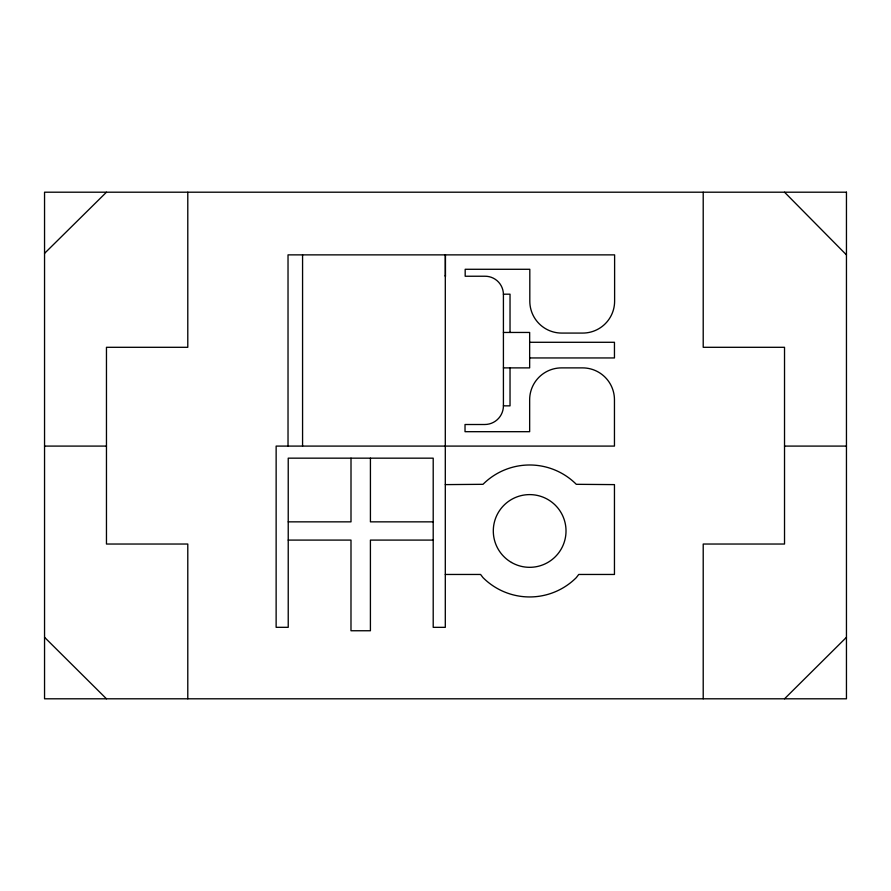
<?xml version="1.0" encoding="UTF-8"?>
<svg xmlns="http://www.w3.org/2000/svg" width="891" height="891" viewBox="0 0 891 891"><rect width="100%" height="100%" fill="white"/><g stroke="black" fill="none" stroke-linecap="round" stroke-linejoin="round"><path stroke-width="1.34" d="M351.009 458.174L350.998 521.848L288.227 521.848M370.422 458.174L370.422 521.848L433.204 521.848M784.525 698.8L846.45 637.31M44.55 253.367L106.463 192.2M288.027 446.09L288.027 254.871L614.612 254.871L614.612 301.18A31.898 31.898 0 0 1 582.714 333.078L561.709 333.078A31.898 31.898 0 0 1 529.811 301.18L529.811 269.282L465.18 269.282L465.18 276.243L484.749 276.232A18.31 18.31 0 0 1 503.415 294.186L510.031 294.186L510.031 332.454M503.415 332.454L529.655 332.454L529.655 367.883L503.415 367.883M529.655 342.289L614.456 342.289L614.456 357.948L529.655 357.948M445.3 254.871L445.3 627.342L433.204 627.342L433.204 458.174L288.227 458.163L288.227 627.32L276.132 627.32L276.143 446.09L614.456 446.09L614.456 399.792A31.898 31.898 0 0 0 582.558 367.883L561.553 367.883A31.898 31.898 0 0 0 529.655 399.792L529.655 431.69L465.024 431.69L465.024 424.506L484.749 424.506A18.666 18.666 0 0 0 503.415 405.85L510.031 405.85L510.031 367.883M44.55 446.09L106.463 446.09M784.525 446.09L846.45 446.09M445.3 484.615L483 484.314A65.979 65.979 0 0 1 576.31 484.314L614.456 484.615L614.456 574.461L578.738 574.461L576.31 577.624A65.979 65.979 0 0 1 483 577.624L480.583 574.461L445.3 574.461M288.227 540.091L350.998 540.091L350.987 630.75L370.411 630.75L370.411 540.091L433.204 540.091M44.55 637.31L106.463 698.8M784.525 192.2L846.45 254.871M445.3 275.519L445.455 276.455L445.455 254.871M703.211 192.2L703.211 347.301L784.525 347.301L784.525 544.033L703.211 544.033L703.211 698.8M503.415 294.186L503.415 405.85M302.572 254.871L302.572 446.09M187.789 192.2L187.789 347.301L106.463 347.301L106.463 544.033L187.789 544.033L187.789 698.8M846.45 192.2L44.55 192.2L44.55 698.8L846.45 698.8L846.45 192.2M511.479 562.455A36.364 36.364 0 0 0 566.019 530.969A36.364 36.364 0 0 0 511.479 499.472A36.364 36.364 0 0 0 511.479 562.455"/></g></svg>
